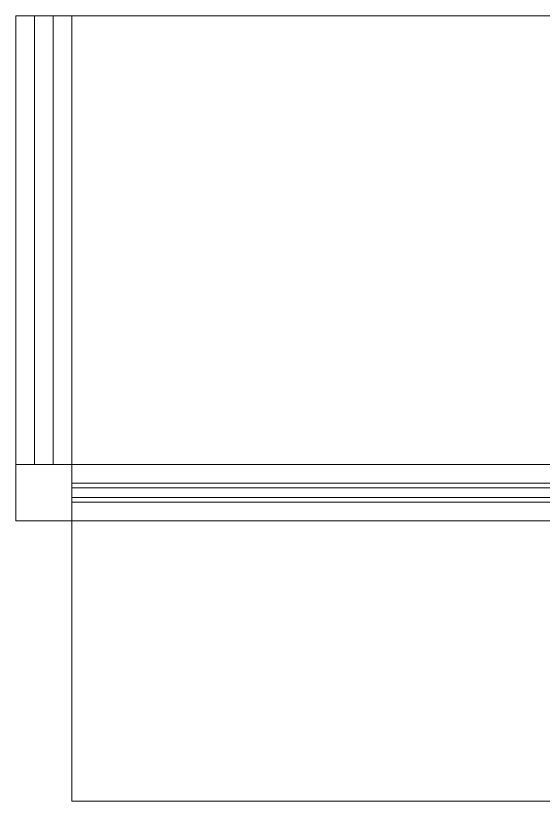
# Model space of a CAD drawing. Header units: inches. Extents: x -897 to 1409, y -1054 to 924.
# Drawn here: x 242.03 to 270.24, y 472.32 to 514.32 of the extents above; entities that cross this region are included whole.
import ezdxf

# ---------------------------------------------------------------- set-up
doc = ezdxf.new("R2010")
doc.units = ezdxf.units.IN
doc.header["$MEASUREMENT"] = 0
for name, color, linetype, lineweight in [('A-DETL-THIN', 151, 'Continuous', 13), ('A-GENM', 13, 'Continuous', 9), ('I-FURN', 30, 'Continuous', 9)]:
    doc.layers.add(name, color=color, linetype=linetype, lineweight=lineweight)

# ---------------------------------------------------------------- blocks, each defined once
blk = doc.blocks.new('Generic Model Adjustable Table - Default-2830939-7TH FLOOR TELECOM PLAN')
at = {"layer": 'A-GENM', "color": 53}
for p, q in [((35.5, 12), (35.5, -12)), ((35.5, -12), (-35.5, -12))]:
    blk.add_line(p, q, dxfattribs=at)
blk = doc.blocks.new('Workstation 3D - Workstation 3D-V96-7TH FLOOR TELECOM PLAN')
at = {"layer": 'I-FURN', "color": 53}
for p, q in [((28.5, -11.013), (28.5, 59)), ((28.5, 59), (43.5, 59)), ((44.5, 59), (43.5, 59)), ((43.5, 59), (43.5, -11.013)), ((43.5, 59), (43.5, -11.013)), ((44.75, 59), (44.5, 59)), ((44.5, 59), (44.5, -11.013)), ((45.25, 59), (44.75, 59)), ((44.75, 59), (44.75, -11.013)), ((45.25, -11.013), (45.25, 59)), ((45.5, 59), (45.25, 59)), ((45.5, -11.013), (45.5, 59)), ((46.5, 59), (45.5, 59)), ((46.5, -13.013), (46.5, 59))]:
    blk.add_line(p, q, dxfattribs=at)

msp = doc.modelspace()

# ---------------------------------------------------------------- linework, layer by layer
at = {"layer": 'A-DETL-THIN', "color": 53, "lineweight": 9}
for p, q in [((242.03, 487.323), (242.03, 514.323)), ((245.03, 514.323), (242.03, 514.323)), ((243.03, 514.323), (243.03, 490.323)), ((244.03, 514.323), (244.03, 490.323)), ((245.03, 490.323), (242.03, 490.323)), ((245.03, 487.323), (242.03, 487.323))]:
    msp.add_line(p, q, dxfattribs=at)

# ---------------------------------------------------------------- block references
at = {"color": 53, "lineweight": 9}
for name, p, rotation in [('Generic Model Adjustable Table - Default-2830939-7TH FLOOR TELECOM PLAN', (280.53, 502.323), 180), ('Workstation 3D - Workstation 3D-V96-7TH FLOOR TELECOM PLAN', (304.03, 443.823), 89.99999999999939)]:
    msp.add_blockref(name, p, dxfattribs=dict(at, rotation=rotation))

doc.saveas('drawing.dxf')
